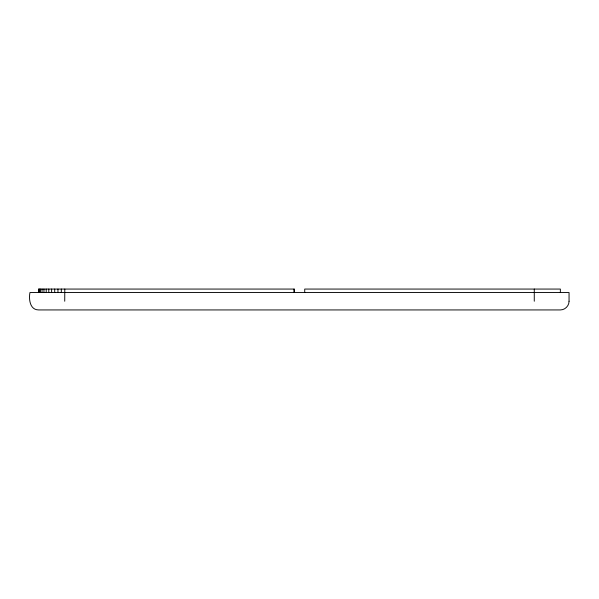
<?xml version="1.0" encoding="UTF-8"?>
<svg xmlns="http://www.w3.org/2000/svg" width="599" height="599" viewBox="0 0 599 599"><rect width="100%" height="100%" fill="white"/><g stroke="black" fill="none" stroke-linecap="round" stroke-linejoin="round"><path stroke-width="0.9" d="M560.357 292.544L560.357 289.062L304.719 289.062L304.719 292.544M534.271 289.062L534.271 301.237M294.281 292.544L294.281 289.062L38.643 289.062L38.643 292.544M294.057 289.062L294.057 292.544M64.789 289.062L64.729 301.237M61.315 289.062L61.315 292.544M57.953 289.062L57.953 292.544M54.711 289.062L54.711 292.544M51.634 289.062L51.634 292.544M48.789 289.062L48.789 292.544M46.213 289.062L46.213 292.544M43.952 289.062L43.952 292.544M42.05 289.062L42.05 292.544M40.537 289.062L40.537 292.544M39.437 289.062L39.437 292.544M38.763 289.062L38.763 292.544M569.05 301.237C569.08 305.894 565.007 309.96 560.357 309.938L38.643 309.938C29.785 309.9 28.707 299.156 29.95 292.544L569.05 292.544L569.05 301.237"/></g></svg>
